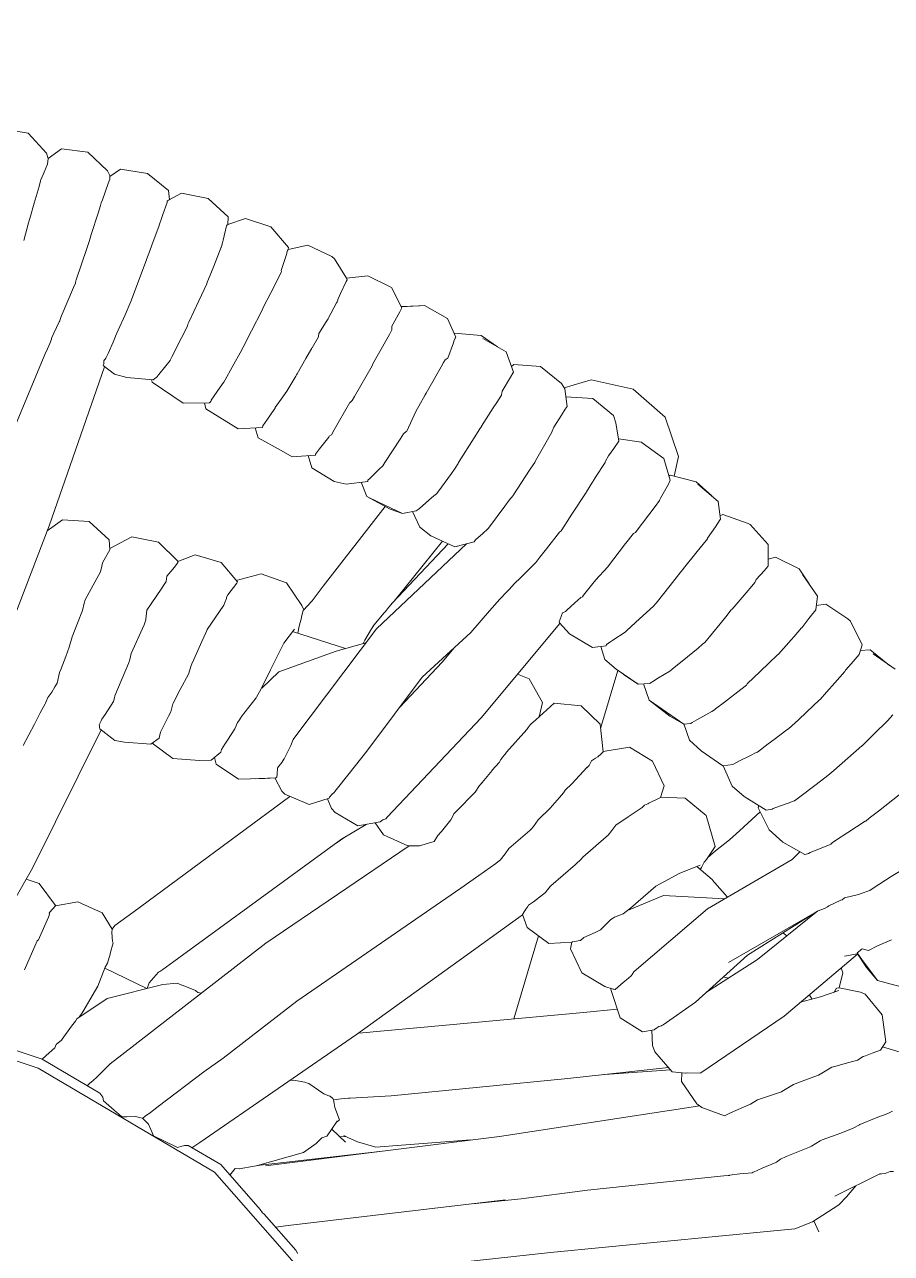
# Model space of a CAD drawing. Header units: centimetres. Extents: x 5488 to 20269, y -31398 to -19684.
# Drawn here: x 11452.98 to 11466.92, y -23757.04 to -23737.28 of the extents above; entities that cross this region are included whole.
import ezdxf

# ---------------------------------------------------------------- set-up
doc = ezdxf.new("R2010")
doc.units = ezdxf.units.CM
doc.layers.add('xxx_Auto_Kaplama_Ahşap Tarama', color=16, linetype='Continuous', lineweight=5)
doc.layers.add('xxx_Auto_Tefris_Tefris', color=32, linetype='Continuous', lineweight=15)

# ---------------------------------------------------------------- blocks, each defined once
blk = doc.blocks.new('trtetre')
at = {"color": 0, "linetype": 'ByBlock'}
for points in [[(415.749, 77.956), (416.043, 78.275)], [(416.043, 78.275), (416.467, 78.344)], [(414.768, 77.673), (415.08, 77.971)], [(415.08, 77.971), (415.507, 78.026)], [(415.721, 77.871), (415.507, 78.026)], [(415.749, 77.956), (415.72, 77.868)], [(414.555, 77.696), (414.125, 77.625)], [(414.555, 77.696), (414.731, 77.582)], [(415.73, 77.778), (415.72, 77.868)], [(415.786, 77.649), (415.73, 77.778)], [(413.786, 77.356), (414.125, 77.625)], [(414.73, 77.537), (414.731, 77.597)], [(414.754, 77.469), (414.73, 77.537)], [(414.768, 77.673), (414.731, 77.597)], [(415.837, 77.525), (415.786, 77.649)], [(415.837, 77.524), (415.843, 77.513)], [(415.843, 77.513), (415.843, 77.506)], [(415.858, 77.444), (415.843, 77.506)], [(413.15, 77.223), (413.575, 77.309)], [(413.575, 77.309), (413.783, 77.199)], [(413.767, 77.208), (413.786, 77.356)], [(414.849, 77.203), (414.754, 77.469)], [(415.858, 77.444), (415.867, 77.417)], [(415.945, 77.15), (415.867, 77.417)], [(413.15, 77.223), (412.828, 76.93)], [(413.799, 77.187), (413.783, 77.199)], [(413.799, 77.187), (413.808, 77.18)], [(413.808, 77.18), (413.808, 77.163)], [(413.877, 76.966), (413.808, 77.163)], [(414.849, 77.203), (414.868, 77.154)], [(414.868, 77.154), (414.877, 77.114)], [(414.918, 76.987), (414.877, 77.114)], [(416.016, 76.903), (415.945, 77.15)], [(412.138, 76.768), (412.548, 76.906)], [(412.548, 76.906), (412.829, 76.806)], [(412.829, 76.806), (412.828, 76.93)], [(413.897, 76.906), (413.877, 76.966)], [(413.897, 76.906), (413.935, 76.797)], [(415.027, 76.645), (414.918, 76.987)], [(416.016, 76.903), (416.02, 76.89)], [(416.02, 76.89), (416.035, 76.836)], [(411.855, 76.435), (412.138, 76.768)], [(412.845, 76.795), (412.829, 76.805)], [(412.849, 76.791), (412.845, 76.795)], [(412.849, 76.791), (412.853, 76.785)], [(412.909, 76.558), (412.854, 76.785)], [(413.938, 76.792), (413.935, 76.797)], [(414.054, 76.475), (413.938, 76.792)], [(416.109, 76.552), (416.035, 76.836)], [(412.919, 76.514), (412.909, 76.558)], [(412.919, 76.514), (412.931, 76.451)], [(415.027, 76.645), (415.046, 76.586)], [(415.046, 76.586), (415.053, 76.552)], [(415.097, 76.424), (415.053, 76.552)], [(411.157, 76.295), (411.116, 76.255)], [(411.157, 76.295), (411.547, 76.476)], [(411.547, 76.476), (411.86, 76.407)], [(411.855, 76.435), (411.861, 76.407)], [(411.869, 76.395), (411.861, 76.407)], [(411.872, 76.389), (411.869, 76.395)], [(411.873, 76.388), (411.872, 76.389)], [(411.896, 76.309), (411.873, 76.388)], [(411.896, 76.309), (411.94, 76.165)], [(412.936, 76.444), (412.931, 76.45)], [(413.059, 76.138), (412.936, 76.444)], [(414.088, 76.382), (414.054, 76.475)], [(414.088, 76.382), (414.137, 76.245)], [(415.271, 75.918), (415.097, 76.424)], [(410.924, 75.942), (411.116, 76.255)], [(411.94, 76.165), (411.974, 76.065)], [(413.143, 75.93), (413.059, 76.138)], [(414.137, 76.245), (414.139, 76.238)], [(414.26, 75.914), (414.139, 76.238)], [(410.198, 75.792), (410.583, 75.982)], [(410.583, 75.982), (410.926, 75.942)], [(410.926, 75.942), (410.913, 75.919)], [(410.927, 75.888), (410.913, 75.919)], [(411.974, 76.065), (411.971, 76.052)], [(411.973, 76.043), (411.971, 76.052)], [(411.973, 76.043), (411.974, 76.038)], [(412.142, 75.706), (411.974, 76.038)], [(413.143, 75.93), (413.163, 75.879)], [(414.331, 75.724), (414.26, 75.914)], [(415.273, 75.907), (415.271, 75.918)], [(415.273, 75.907), (415.282, 75.865)], [(410.032, 75.467), (410.198, 75.792)], [(410.927, 75.888), (411.018, 75.697)], [(412.262, 75.471), (412.142, 75.706)], [(413.163, 75.879), (413.17, 75.851)], [(413.298, 75.577), (413.17, 75.851)], [(414.331, 75.724), (414.389, 75.57)], [(415.313, 75.793), (415.282, 75.865)], [(415.513, 75.328), (415.313, 75.793)], [(409.297, 75.293), (409.67, 75.502)], [(409.67, 75.502), (410.041, 75.484)], [(411.018, 75.697), (411.062, 75.6)], [(411.062, 75.6), (411.062, 75.59)], [(411.075, 75.562), (411.062, 75.59)], [(411.075, 75.562), (411.083, 75.547)], [(411.219, 75.294), (411.083, 75.547)], [(413.456, 75.239), (413.298, 75.577)], [(414.39, 75.569), (414.389, 75.57)], [(414.484, 75.353), (414.39, 75.569)], [(409.752, 75.498), (410.045, 75.491)], [(410.067, 75.403), (410.032, 75.467)], [(410.067, 75.403), (410.175, 75.21)], [(412.267, 75.459), (412.262, 75.471)], [(412.267, 75.459), (412.284, 75.419)], [(412.449, 75.099), (412.284, 75.419)], [(414.592, 75.107), (414.484, 75.353)], [(415.529, 75.278), (415.513, 75.328)], [(409.167, 74.994), (409.297, 75.293)], [(410.175, 75.21), (410.194, 75.174)], [(410.194, 75.174), (410.193, 75.113)], [(410.234, 75.037), (410.193, 75.113)], [(411.22, 75.292), (411.25, 75.243)], [(411.25, 75.243), (411.366, 75.053)], [(413.456, 75.239), (413.473, 75.203)], [(413.473, 75.203), (413.482, 75.174)], [(413.577, 74.982), (413.482, 75.174)], [(414.592, 75.107), (414.637, 75.012)], [(415.529, 75.278), (415.534, 75.26)], [(415.544, 75.24), (415.534, 75.26)], [(415.629, 75.057), (415.544, 75.24)], [(408.354, 74.761), (408.73, 74.972)], [(408.497, 74.841), (408.76, 75.023)], [(408.76, 75.023), (409.194, 75.057)], [(409.173, 74.986), (409.167, 74.994)], [(409.174, 74.981), (409.173, 74.986)], [(409.196, 74.929), (409.174, 74.981)], [(409.195, 75.056), (409.194, 75.057)], [(409.204, 74.905), (409.196, 74.929)], [(410.234, 75.037), (410.433, 74.688)], [(411.366, 75.053), (411.372, 75.008)], [(411.376, 75.002), (411.372, 75.008)], [(411.376, 75.002), (411.474, 74.826)], [(412.585, 74.835), (412.449, 75.099)], [(413.73, 74.677), (413.577, 74.982)], [(414.637, 75.012), (414.641, 74.993)], [(414.674, 74.917), (414.641, 74.993)], [(414.757, 74.733), (414.674, 74.917)], [(415.629, 75.057), (415.663, 74.992)], [(415.663, 74.992), (415.665, 74.972)], [(415.667, 74.964), (415.665, 74.972)], [(415.667, 74.964), (415.667, 74.963)], [(415.695, 74.895), (415.667, 74.963)], [(408.24, 74.433), (408.354, 74.761)], [(409.204, 74.905), (409.292, 74.659)], [(411.575, 74.652), (411.479, 74.818)], [(412.585, 74.835), (412.605, 74.796)], [(412.608, 74.792), (412.605, 74.796)], [(412.761, 74.515), (412.608, 74.792)], [(414.757, 74.733), (414.792, 74.659)], [(415.749, 74.772), (415.695, 74.895)], [(415.749, 74.772), (415.767, 74.73)], [(415.773, 74.714), (415.767, 74.73)], [(415.773, 74.714), (416.061, 74.021)], [(407.464, 74.252), (407.802, 74.524)], [(408.232, 74.555), (407.802, 74.524)], [(408.232, 74.555), (408.271, 74.521)], [(409.304, 74.652), (409.292, 74.659)], [(409.339, 74.632), (409.304, 74.652)], [(409.364, 74.588), (409.339, 74.632)], [(409.404, 74.517), (409.364, 74.587)], [(409.404, 74.517), (409.643, 74.092)], [(410.433, 74.688), (410.5, 74.567)], [(410.5, 74.567), (410.504, 74.548)], [(410.511, 74.535), (410.504, 74.548)], [(410.511, 74.535), (410.794, 74.043)], [(411.719, 74.403), (411.575, 74.652)], [(412.874, 74.31), (412.761, 74.515)], [(413.73, 74.677), (413.756, 74.626)], [(413.756, 74.626), (413.758, 74.618)], [(413.827, 74.535), (413.758, 74.618)], [(413.942, 74.395), (413.827, 74.535)], [(414.656, 74.401), (414.837, 74.54)], [(414.806, 74.639), (414.792, 74.659)], [(414.812, 74.63), (414.806, 74.639)], [(414.823, 74.612), (414.812, 74.63)], [(414.812, 74.52), (415.706, 71.961)], [(414.824, 74.566), (414.823, 74.612)], [(414.824, 74.566), (414.826, 74.561)], [(414.826, 74.561), (414.837, 74.54)], [(408.25, 74.417), (408.24, 74.433)], [(408.287, 74.351), (408.25, 74.417)], [(408.287, 74.351), (408.419, 74.127)], [(411.726, 74.388), (411.719, 74.403)], [(411.726, 74.388), (411.737, 74.368)], [(411.884, 74.125), (411.737, 74.368)], [(413.942, 74.395), (413.955, 74.38)], [(413.955, 74.38), (413.964, 74.364)], [(413.964, 74.364), (414.033, 74.311)], [(414.455, 74.346), (414.033, 74.311)], [(414.455, 74.346), (414.656, 74.401)], [(405.801, 73.71), (406.314, 74.161)], [(406.314, 74.161), (406.987, 74.31)], [(406.987, 74.31), (407.424, 74.18)], [(407.375, 73.879), (407.415, 74.164)], [(407.464, 74.252), (407.415, 74.164)], [(408.419, 74.127), (408.422, 74.118)], [(408.422, 74.118), (408.426, 74.104)], [(411.884, 74.125), (411.946, 74.038)], [(412.874, 74.31), (412.897, 74.27)], [(412.916, 74.246), (412.897, 74.27)], [(413.003, 74.119), (412.916, 74.246)], [(413.097, 73.981), (413.003, 74.119)], [(413.551, 73.933), (414.048, 74.269)], [(414.048, 74.269), (414.059, 74.314)], [(406.964, 74.008), (406.63, 73.734)], [(406.964, 74.008), (407.395, 74.035)], [(407.395, 74.035), (407.396, 74.034)], [(408.426, 74.104), (408.43, 74.064)], [(408.508, 73.945), (408.43, 74.064)], [(408.508, 73.945), (408.567, 73.861)], [(409.661, 74.066), (409.643, 74.092)], [(409.684, 74.02), (409.661, 74.066)], [(409.732, 73.934), (409.684, 74.02)], [(409.732, 73.934), (409.808, 73.798)], [(410.794, 74.043), (410.833, 73.975)], [(410.867, 73.945), (410.833, 73.975)], [(410.869, 73.942), (410.867, 73.945)], [(410.869, 73.942), (411.12, 73.503)], [(411.946, 74.038), (412.069, 73.863)], [(413.101, 73.974), (413.097, 73.981)], [(413.101, 73.974), (413.105, 73.961)], [(413.128, 73.94), (413.105, 73.961)], [(413.128, 73.94), (413.551, 73.933)], [(413.183, 73.843), (413.206, 73.939)], [(416.061, 74.021), (416.496, 72.983)], [(406.63, 73.734), (406.591, 73.616)], [(407.405, 73.837), (407.375, 73.879)], [(407.464, 73.742), (407.405, 73.837)], [(407.464, 73.742), (407.591, 73.546)], [(408.567, 73.861), (408.753, 73.565)], [(409.808, 73.798), (409.955, 73.482)], [(412.069, 73.863), (412.072, 73.852)], [(412.088, 73.83), (412.072, 73.852)], [(412.088, 73.83), (412.195, 73.674)], [(412.665, 73.521), (413.183, 73.843)], [(405.585, 73.076), (405.801, 73.71)], [(406.543, 73.325), (406.591, 73.616)], [(407.592, 73.546), (407.614, 73.484)], [(408.753, 73.565), (408.755, 73.56)], [(408.778, 73.52), (408.755, 73.56)], [(412.195, 73.674), (412.266, 73.57)], [(412.266, 73.57), (412.272, 73.541)], [(412.272, 73.541), (412.665, 73.521)], [(412.343, 73.374), (412.391, 73.535)], [(406.183, 73.305), (406.548, 73.358)], [(407.614, 73.484), (407.616, 73.48)], [(407.692, 73.344), (407.616, 73.48)], [(407.692, 73.344), (407.884, 73.008)], [(408.87, 73.375), (408.778, 73.52)], [(408.87, 73.375), (409.123, 72.977)], [(409.962, 73.476), (409.955, 73.482)], [(410.006, 73.438), (409.962, 73.476)], [(410.058, 73.356), (410.006, 73.438)], [(410.059, 73.355), (410.305, 72.978)], [(411.12, 73.503), (411.166, 73.422)], [(411.2, 73.401), (411.166, 73.422)], [(411.21, 73.388), (411.2, 73.401)], [(411.21, 73.388), (411.357, 73.2)], [(411.976, 73.17), (412.343, 73.374)], [(405.82, 73.044), (406.168, 73.297)], [(406.183, 73.305), (406.168, 73.297)], [(406.625, 73.202), (406.543, 73.325)], [(406.625, 73.202), (406.711, 73.084)], [(411.357, 73.2), (411.422, 73.114)], [(411.797, 73.072), (411.976, 73.17)], [(405.653, 72.758), (405.585, 73.076)], [(405.82, 73.044), (405.718, 72.694)], [(406.711, 73.084), (406.758, 72.999)], [(406.758, 72.999), (406.762, 72.988)], [(406.766, 72.981), (406.762, 72.988)], [(406.919, 72.741), (406.766, 72.981)], [(407.884, 73.008), (407.898, 72.98)], [(407.958, 72.889), (407.898, 72.98)], [(409.123, 72.977), (409.128, 72.965)], [(409.176, 72.89), (409.128, 72.965)], [(410.305, 72.978), (410.339, 72.927)], [(411.422, 73.114), (411.423, 73.098)], [(411.423, 73.098), (411.797, 73.072)], [(411.481, 72.896), (411.542, 73.09)], [(405.303, 72.671), (405.722, 72.775)], [(405.722, 72.775), (405.738, 72.766)], [(406.919, 72.741), (406.96, 72.678)], [(407.979, 72.857), (407.958, 72.889)], [(407.979, 72.857), (408.241, 72.457)], [(409.237, 72.805), (409.176, 72.89)], [(409.237, 72.805), (409.457, 72.5)], [(410.339, 72.927), (410.339, 72.925)], [(410.396, 72.87), (410.339, 72.925)], [(410.396, 72.87), (410.55, 72.723)], [(411.12, 72.673), (411.481, 72.896)], [(404.947, 72.354), (405.274, 72.633)], [(405.051, 72.442), (405.303, 72.671)], [(405.748, 72.63), (405.718, 72.694)], [(405.748, 72.63), (405.874, 72.407)], [(406.961, 72.676), (407.066, 72.505)], [(410.55, 72.723), (410.579, 72.695)], [(410.579, 72.695), (410.582, 72.676)], [(410.582, 72.676), (410.929, 72.631)], [(410.595, 72.434), (410.685, 72.662)], [(410.929, 72.631), (411.12, 72.673)], [(404.912, 72.069), (404.947, 72.354)], [(405.874, 72.407), (405.887, 72.385)], [(405.887, 72.385), (405.889, 72.368)], [(405.958, 72.273), (405.889, 72.368)], [(407.066, 72.505), (407.07, 72.498)], [(407.072, 72.497), (407.07, 72.498)], [(407.3, 72.148), (407.072, 72.497)], [(408.246, 72.451), (408.241, 72.457)], [(408.308, 72.372), (408.246, 72.451)], [(408.379, 72.275), (408.308, 72.372)], [(409.457, 72.5), (409.479, 72.473)], [(409.518, 72.441), (409.479, 72.473)], [(409.601, 72.371), (409.518, 72.441)], [(409.601, 72.371), (409.752, 72.241)], [(410.022, 72.158), (410.411, 72.343)], [(410.219, 72.23), (410.595, 72.434)], [(410.411, 72.343), (410.595, 72.434)], [(404.463, 72), (404.871, 72.142)], [(404.871, 72.142), (404.919, 72.119)], [(405.958, 72.273), (406.265, 71.869)], [(407.3, 72.148), (407.415, 71.973)], [(408.379, 72.275), (408.638, 71.923)], [(409.862, 72.19), (409.746, 71.937)], [(409.752, 72.241), (409.772, 72.225)], [(409.772, 72.225), (409.801, 72.202)], [(409.801, 72.202), (410.022, 72.158)], [(410.022, 72.158), (410.219, 72.23)], [(410.3, 72.273), (411.297, 70.989)], [(404.146, 71.662), (404.433, 71.982)], [(404.463, 72), (404.433, 71.982)], [(404.916, 72.064), (404.912, 72.069)], [(404.993, 71.946), (404.916, 72.064)], [(404.993, 71.946), (405.117, 71.76)], [(407.415, 71.973), (407.474, 71.881)], [(414.741, 71.738), (415.062, 72.03)], [(415.062, 72.03), (415.489, 72.055)], [(415.489, 72.055), (415.736, 71.883)], [(416.676, 69.443), (415.706, 71.961)], [(405.117, 71.76), (405.121, 71.75)], [(405.142, 71.724), (405.121, 71.75)], [(406.265, 71.869), (406.275, 71.855)], [(406.308, 71.835), (406.275, 71.855)], [(406.433, 71.683), (406.308, 71.835)], [(407.499, 71.861), (407.474, 71.881)], [(407.707, 71.589), (407.499, 71.861)], [(408.64, 71.921), (408.638, 71.923)], [(408.652, 71.91), (408.64, 71.921)], [(408.734, 71.837), (408.652, 71.91)], [(408.734, 71.837), (408.847, 71.735)], [(409.181, 71.622), (409.566, 71.8)], [(409.566, 71.8), (409.746, 71.937)], [(413.948, 71.697), (414.374, 71.783)], [(414.374, 71.783), (414.731, 71.597)], [(404.142, 71.315), (404.146, 71.662)], [(405.283, 71.548), (405.142, 71.724)], [(405.283, 71.548), (405.506, 71.277)], [(406.433, 71.683), (406.44, 71.675)], [(406.44, 71.674), (406.729, 71.297)], [(407.707, 71.589), (407.813, 71.455)], [(408.848, 71.735), (408.869, 71.701)], [(408.869, 71.701), (409.181, 71.622)], [(408.992, 71.67), (410.443, 70.306)], [(409.289, 71.672), (410.182, 70.722)], [(409.378, 71.713), (410.158, 70.748)], [(413.633, 71.393), (413.948, 71.697)], [(414.741, 71.738), (414.729, 71.573)], [(414.818, 71.414), (414.729, 71.573)], [(403.646, 71.267), (404.027, 71.458)], [(404.027, 71.458), (404.143, 71.422)], [(407.813, 71.455), (407.88, 71.369)], [(407.886, 71.365), (407.88, 71.368)], [(408.02, 71.231), (407.886, 71.365)], [(412.674, 71.059), (412.94, 71.372)], [(412.94, 71.372), (413.355, 71.496)], [(413.355, 71.496), (413.633, 71.389)], [(413.633, 71.369), (413.633, 71.393)], [(413.673, 71.316), (413.633, 71.372)], [(414.844, 71.365), (414.818, 71.414)], [(414.857, 71.314), (414.844, 71.365)], [(403.348, 70.829), (403.594, 71.18)], [(403.487, 71.028), (403.646, 71.267)], [(404.187, 71.266), (404.142, 71.314)], [(404.205, 71.245), (404.187, 71.266)], [(404.205, 71.245), (404.338, 71.096)], [(405.506, 71.277), (405.516, 71.259)], [(405.547, 71.219), (405.516, 71.259)], [(405.72, 70.999), (405.547, 71.219)], [(406.74, 71.286), (406.729, 71.297)], [(406.772, 71.247), (406.74, 71.286)], [(406.871, 71.139), (406.772, 71.247)], [(408.02, 71.231), (408.09, 71.163)], [(408.09, 71.163), (408.122, 71.13)], [(411.89, 71.043), (412.297, 71.19)], [(412.297, 71.19), (412.695, 71.083)], [(413.673, 71.316), (413.718, 71.265)], [(413.718, 71.265), (413.81, 71.151)], [(414.857, 71.314), (414.88, 71.223)], [(415.03, 70.946), (414.88, 71.223)], [(404.338, 71.096), (404.358, 71.05)], [(404.409, 70.988), (404.358, 71.05)], [(404.498, 70.883), (404.409, 70.988)], [(405.72, 70.999), (405.944, 70.716)], [(406.871, 71.139), (406.943, 71.061)], [(406.943, 71.061), (407.112, 70.845)], [(408.127, 71.127), (408.122, 71.13)], [(408.221, 71.035), (408.127, 71.127)], [(408.221, 71.035), (408.306, 70.938)], [(411.478, 70.757), (411.297, 70.989)], [(411.641, 70.68), (411.89, 71.043)], [(412.689, 71.038), (412.674, 71.059)], [(412.689, 71.038), (412.83, 70.85)], [(413.81, 71.151), (413.822, 71.063)], [(413.843, 71.032), (413.822, 71.063)], [(413.843, 71.032), (413.903, 70.943)], [(403.38, 70.612), (403.348, 70.829)], [(404.498, 70.883), (404.723, 70.621)], [(407.112, 70.845), (407.131, 70.821)], [(407.156, 70.808), (407.131, 70.821)], [(407.25, 70.722), (407.156, 70.808)], [(408.306, 70.938), (408.307, 70.936)], [(408.315, 70.931), (408.307, 70.936)], [(408.35, 70.893), (408.315, 70.931)], [(408.459, 70.779), (408.35, 70.893)], [(408.624, 70.591), (408.459, 70.779)], [(411.619, 70.598), (411.478, 70.757)], [(412.83, 70.85), (412.855, 70.814)], [(412.855, 70.814), (412.854, 70.792)], [(412.88, 70.726), (412.854, 70.792)], [(413.903, 70.943), (414.133, 70.602)], [(415.126, 70.771), (415.03, 70.946)], [(415.14, 70.718), (415.126, 70.771)], [(402.864, 70.465), (403.219, 70.702)], [(403.219, 70.702), (403.37, 70.677)], [(403.446, 70.526), (403.38, 70.612)], [(404.738, 70.608), (404.723, 70.621)], [(404.826, 70.496), (404.738, 70.608)], [(405.944, 70.716), (405.948, 70.71)], [(405.989, 70.67), (405.948, 70.71)], [(406.211, 70.465), (405.989, 70.67)], [(407.25, 70.722), (407.383, 70.604)], [(407.383, 70.604), (407.404, 70.585)], [(407.452, 70.559), (407.404, 70.585)], [(407.468, 70.516), (407.452, 70.559)], [(408.624, 70.591), (408.927, 70.247)], [(410.241, 70.65), (410.182, 70.722)], [(410.242, 70.65), (410.304, 70.576)], [(410.308, 70.571), (410.304, 70.576)], [(410.317, 70.56), (410.308, 70.571)], [(410.482, 70.361), (410.317, 70.56)], [(411.609, 70.609), (411.641, 70.68)], [(411.619, 70.598), (411.645, 70.497)], [(412.88, 70.726), (412.896, 70.687)], [(413.162, 70.292), (412.896, 70.687)], [(414.133, 70.602), (414.149, 70.459)], [(415.14, 70.718), (415.17, 70.6)], [(415.248, 70.397), (415.17, 70.6)], [(402.632, 70.046), (402.821, 70.43)], [(402.864, 70.465), (402.821, 70.43)], [(403.491, 70.468), (403.446, 70.526)], [(403.491, 70.468), (403.605, 70.322)], [(404.915, 70.385), (404.826, 70.496)], [(404.915, 70.385), (405.16, 70.084)], [(406.211, 70.465), (406.417, 70.277)], [(407.338, 70.225), (407.498, 70.398)], [(407.468, 70.516), (407.471, 70.505)], [(407.471, 70.505), (407.503, 70.416)], [(407.492, 70.391), (408.758, 68.873)], [(407.498, 70.398), (407.503, 70.416)], [(411.645, 70.497), (411.649, 70.482)], [(411.669, 70.404), (411.649, 70.482)], [(411.683, 70.347), (411.669, 70.404)], [(414.149, 70.459), (414.151, 70.448)], [(414.166, 70.399), (414.151, 70.448)], [(414.166, 70.399), (414.177, 70.368)], [(414.383, 69.905), (414.177, 70.368)], [(415.336, 70.175), (415.248, 70.397)], [(403.605, 70.322), (403.606, 70.32)], [(403.725, 70.182), (403.606, 70.32)], [(403.772, 70.128), (403.725, 70.182)], [(406.417, 70.277), (406.438, 70.255)], [(406.444, 70.251), (406.438, 70.255)], [(406.64, 70.123), (406.444, 70.251)], [(406.97, 70.006), (407.338, 70.225)], [(408.927, 70.247), (409.706, 69.525)], [(411.771, 68.541), (410.443, 70.306)], [(410.482, 70.361), (410.5, 70.339)], [(410.502, 70.336), (410.5, 70.34)], [(410.523, 70.303), (410.502, 70.336)], [(410.523, 70.303), (410.631, 70.12)], [(411.789, 70.26), (410.94, 69.986)], [(411.683, 70.347), (411.707, 70.233)], [(411.759, 70.299), (411.93, 70.076)], [(413.17, 70.28), (413.162, 70.292)], [(413.186, 70.24), (413.17, 70.28)], [(413.186, 70.24), (413.249, 70.1)], [(415.336, 70.174), (415.336, 70.175)], [(415.336, 70.174), (415.381, 70.009)], [(402.191, 69.717), (402.505, 69.967)], [(402.659, 69.956), (402.505, 69.967)], [(402.679, 69.89), (402.632, 70.046)], [(403.772, 70.128), (403.975, 69.898)], [(405.198, 70.057), (405.16, 70.084)], [(405.27, 69.995), (405.198, 70.057)], [(405.443, 69.853), (405.27, 69.995)], [(406.64, 70.123), (406.689, 70.092)], [(406.688, 70.092), (406.735, 70.059)], [(406.735, 70.059), (406.741, 70.055)], [(406.741, 70.055), (406.746, 70.033)], [(406.746, 70.033), (406.97, 70.006)], [(406.769, 69.812), (406.836, 70.022)], [(409.194, 69.999), (409.387, 69.767)], [(410.614, 70.079), (411.092, 69.943)], [(410.631, 70.12), (410.655, 70.067)], [(411.93, 70.076), (412.143, 69.643)], [(413.379, 69.812), (413.249, 70.1)], [(415.438, 69.858), (415.381, 70.009)], [(402.1, 69.653), (402.456, 69.903)], [(402.777, 69.779), (402.679, 69.89)], [(402.849, 69.696), (402.777, 69.779)], [(403.997, 69.882), (403.975, 69.898)], [(404.134, 69.751), (403.997, 69.882)], [(405.443, 69.853), (405.687, 69.654)], [(406.588, 69.653), (406.769, 69.812)], [(411.092, 69.943), (412.014, 69.615)], [(413.411, 69.743), (413.379, 69.812)], [(414.408, 69.811), (414.383, 69.905)], [(414.414, 69.791), (414.408, 69.811)], [(414.414, 69.791), (414.427, 69.745)], [(415.519, 69.652), (415.438, 69.858)], [(402.849, 69.696), (402.9, 69.638)], [(402.9, 69.638), (402.91, 69.62)], [(403.073, 69.436), (402.91, 69.62)], [(404.27, 69.62), (404.134, 69.751)], [(404.27, 69.62), (404.481, 69.418)], [(405.687, 69.654), (405.697, 69.643)], [(405.726, 69.625), (405.697, 69.643)], [(405.905, 69.516), (405.726, 69.625)], [(406.236, 69.412), (406.588, 69.653)], [(406.438, 69.547), (406.468, 69.571)], [(406.839, 68.699), (406.559, 69.634)], [(407.984, 69.502), (408.172, 69.576)], [(410.067, 69.044), (409.387, 69.767)], [(412.014, 69.615), (412.286, 69.351)], [(412.143, 69.643), (412.293, 69.337)], [(413.411, 69.743), (413.422, 69.717)], [(413.422, 69.717), (413.466, 69.573)], [(413.597, 69.327), (413.466, 69.573)], [(414.646, 69.225), (414.427, 69.745)], [(415.519, 69.652), (415.539, 69.602)], [(415.539, 69.602), (415.578, 69.431)], [(403.205, 69.287), (403.073, 69.436)], [(404.481, 69.418), (404.494, 69.4)], [(404.584, 69.329), (404.494, 69.4)], [(405.905, 69.516), (406, 69.457)], [(406, 69.457), (406.013, 69.449)], [(406.013, 69.449), (406.04, 69.432)], [(406.04, 69.432), (406.042, 69.424)], [(406.042, 69.424), (406.236, 69.412)], [(406.058, 69.159), (406.147, 69.418)], [(406.236, 69.412), (406.438, 69.547)], [(407.984, 69.502), (407.77, 69.119)], [(410.599, 68.336), (409.706, 69.525)], [(415.614, 69.369), (415.578, 69.431)], [(403.205, 69.287), (403.309, 69.168)], [(404.846, 69.126), (404.584, 69.329)], [(412.293, 69.337), (412.368, 69.204)], [(412.378, 69.192), (412.368, 69.204)], [(412.611, 68.894), (412.378, 69.192)], [(413.712, 69.107), (413.597, 69.327)], [(414.646, 69.224), (414.655, 69.192)], [(414.655, 69.192), (414.67, 69.134)], [(415.663, 69.288), (415.614, 69.369)], [(415.663, 69.288), (415.723, 69.2)], [(415.75, 69.134), (415.723, 69.2)], [(403.321, 69.16), (403.309, 69.168)], [(403.528, 68.965), (403.321, 69.16)], [(404.847, 69.126), (404.993, 69.015)], [(404.993, 69.015), (405.007, 69.001)], [(405.047, 68.977), (405.007, 69.001)], [(405.499, 68.772), (405.85, 69.012)], [(405.723, 68.899), (406.058, 69.159)], [(405.85, 69.012), (406.058, 69.159)], [(406.847, 68.771), (407.153, 69.066)], [(407.153, 69.066), (407.582, 69.111)], [(407.582, 69.111), (407.88, 68.843)], [(407.828, 68.89), (407.77, 69.119)], [(413.714, 69.1), (413.712, 69.107)], [(413.714, 69.1), (413.748, 68.971)], [(414.804, 68.924), (414.67, 69.134)], [(415.764, 69.108), (415.75, 69.134)], [(415.764, 69.108), (415.77, 69.097)], [(415.77, 69.097), (415.847, 68.952)], [(402.14, 68.922), (402.226, 68.824)], [(402.231, 68.821), (402.226, 68.824)], [(402.433, 68.621), (402.231, 68.821)], [(403.658, 68.843), (403.528, 68.965)], [(403.658, 68.843), (403.818, 68.694)], [(405.291, 68.84), (405.047, 68.977)], [(405.291, 68.84), (405.368, 68.795)], [(405.368, 68.795), (405.382, 68.785)], [(405.382, 68.785), (405.386, 68.782)], [(405.386, 68.782), (405.499, 68.772)], [(405.499, 68.772), (405.723, 68.899)], [(407.807, 68.909), (407.826, 68.897)], [(407.88, 68.843), (407.961, 68.77)], [(410.267, 67.276), (408.758, 68.873)], [(412.617, 68.885), (412.611, 68.894)], [(412.617, 68.885), (412.652, 68.825)], [(412.678, 68.796), (412.652, 68.825)], [(412.678, 68.796), (412.717, 68.697)], [(413.785, 68.899), (413.748, 68.971)], [(413.914, 68.643), (413.785, 68.899)], [(414.804, 68.924), (414.856, 68.849)], [(414.856, 68.849), (414.867, 68.825)], [(414.899, 68.762), (414.868, 68.824)], [(415.847, 68.952), (415.876, 68.898)], [(415.942, 68.771), (415.876, 68.898)], [(402.508, 68.546), (402.433, 68.621)], [(403.846, 68.678), (403.818, 68.694)], [(404.046, 68.525), (403.846, 68.678)], [(405.407, 68.515), (405.501, 68.774)], [(406.797, 68.328), (406.847, 68.771)], [(407.968, 68.762), (407.961, 68.77)], [(407.968, 68.762), (408.001, 68.717)], [(408.001, 68.717), (408.026, 68.685)], [(408.351, 68.318), (408.026, 68.685)], [(412.837, 68.513), (412.717, 68.697)], [(413.914, 68.643), (413.915, 68.641)], [(413.915, 68.641), (413.931, 68.574)], [(414.648, 68.507), (414.891, 68.697)], [(414.869, 68.679), (414.869, 68.678)], [(415.972, 66.456), (414.869, 68.678)], [(414.896, 68.718), (414.891, 68.697)], [(414.897, 68.745), (414.896, 68.718)], [(414.897, 68.745), (414.899, 68.762)], [(415.942, 68.771), (416.124, 68.428)], [(402.508, 68.546), (402.631, 68.425)], [(402.636, 68.422), (402.631, 68.425)], [(402.864, 68.223), (402.636, 68.422)], [(404.144, 68.452), (404.046, 68.525)], [(404.144, 68.452), (404.317, 68.322)], [(405.221, 68.343), (405.407, 68.515)], [(406.003, 68.175), (406.372, 68.402)], [(406.372, 68.402), (406.797, 68.333)], [(411.771, 68.541), (411.779, 68.524)], [(411.779, 68.524), (411.821, 68.428)], [(411.883, 68.299), (411.821, 68.428)], [(412.881, 68.447), (412.837, 68.513)], [(412.881, 68.447), (412.933, 68.364)], [(413.717, 68.219), (414.046, 68.466)], [(413.931, 68.574), (413.938, 68.546)], [(413.938, 68.546), (414.071, 68.447)], [(414.071, 68.447), (414.495, 68.484)], [(414.495, 68.484), (414.648, 68.507)], [(403.089, 68.027), (402.864, 68.223)], [(404.328, 68.318), (404.317, 68.322)], [(404.449, 68.257), (404.328, 68.318)], [(404.594, 68.186), (404.449, 68.257)], [(404.874, 68.102), (405.221, 68.343)], [(406.797, 68.328), (406.831, 68.293)], [(406.881, 68.246), (406.831, 68.293)], [(406.881, 68.246), (406.92, 68.222)], [(406.92, 68.222), (406.982, 68.182)], [(408.374, 68.287), (408.351, 68.318)], [(408.381, 68.278), (408.374, 68.287)], [(408.381, 68.278), (408.44, 68.201)], [(408.44, 68.201), (408.469, 68.154)], [(410.599, 68.336), (410.883, 67.979)], [(411.883, 68.299), (411.926, 68.211)], [(411.929, 68.206), (411.926, 68.211)], [(411.965, 68.154), (411.929, 68.206)], [(412.933, 68.364), (412.942, 68.322)], [(412.942, 68.322), (413.098, 68.191)], [(413.018, 68.125), (413.047, 68.233)], [(413.098, 68.191), (413.286, 68.186)], [(413.286, 68.186), (413.717, 68.219)], [(403.089, 68.027), (403.184, 67.944)], [(404.594, 68.186), (404.665, 68.15)], [(404.665, 68.15), (404.71, 68.121)], [(404.71, 68.121), (404.711, 68.12)], [(404.711, 68.12), (404.874, 68.102)], [(404.723, 67.776), (404.866, 68.103)], [(405.815, 67.781), (406.003, 68.175)], [(406.982, 68.182), (407.021, 68.108)], [(407.055, 68.074), (407.021, 68.108)], [(407.052, 68.078), (407.298, 67.813)], [(407.055, 68.074), (407.059, 68.07)], [(408.58, 68.029), (408.469, 68.154)], [(408.74, 67.835), (408.581, 68.028)], [(412.033, 68.066), (411.965, 68.154)], [(412.034, 68.065), (412.04, 67.969)], [(412.662, 67.886), (413.018, 68.125)], [(403.187, 67.943), (403.184, 67.944)], [(403.372, 67.802), (403.187, 67.943)], [(403.635, 67.603), (403.372, 67.802)], [(407.298, 67.813), (407.409, 67.707)], [(408.754, 67.817), (408.74, 67.835)], [(408.74, 67.831), (408.781, 67.789)], [(410.883, 67.979), (411.09, 67.714)], [(411.965, 67.692), (412.076, 67.907)], [(412.04, 67.969), (412.044, 67.92)], [(412.044, 67.92), (412.059, 67.908)], [(412.059, 67.908), (412.234, 67.898)], [(412.059, 67.908), (412.468, 67.89)], [(412.234, 67.898), (412.381, 67.894)], [(412.468, 67.89), (412.662, 67.886)], [(402.371, 67.374), (402.039, 67.634)], [(403.635, 67.603), (403.719, 67.54)], [(404.176, 67.388), (404.529, 67.608)], [(404.529, 67.608), (404.723, 67.776)], [(405.476, 67.578), (405.874, 67.595)], [(405.876, 67.589), (405.815, 67.781)], [(407.409, 67.707), (407.435, 67.665)], [(407.435, 67.665), (407.501, 67.594)], [(408.783, 67.787), (408.781, 67.789)], [(408.783, 67.787), (408.856, 67.676)], [(409.158, 67.368), (408.856, 67.676)], [(411.09, 67.714), (411.109, 67.686)], [(411.119, 67.677), (411.109, 67.686)], [(411.119, 67.677), (411.157, 67.637)], [(411.157, 67.637), (411.196, 67.596)], [(411.196, 67.596), (411.201, 67.579)], [(411.916, 67.644), (411.522, 67.48)], [(411.832, 67.609), (414.36, 65.742)], [(411.916, 67.644), (411.965, 67.692)], [(403.725, 67.538), (403.719, 67.54)], [(403.823, 67.502), (403.725, 67.538)], [(404.02, 67.429), (403.823, 67.502)], [(404.02, 67.429), (404.062, 67.414)], [(404.062, 67.414), (404.082, 67.406)], [(404.082, 67.406), (404.176, 67.388)], [(404.302, 67.427), (404.129, 67.07)], [(404.302, 67.427), (404.293, 67.461)], [(405.143, 67.301), (405.476, 67.578)], [(406.061, 67.502), (405.876, 67.589)], [(406.079, 67.492), (406.061, 67.502)], [(406.079, 67.492), (406.131, 67.466)], [(406.131, 67.466), (406.168, 67.432)], [(406.393, 67.278), (406.168, 67.432)], [(407.501, 67.594), (407.649, 67.421)], [(407.649, 67.421), (407.841, 67.231)], [(411.108, 67.35), (411.166, 67.412)], [(411.166, 67.412), (411.227, 67.571)], [(411.201, 67.579), (411.522, 67.48)], [(402.518, 67.258), (402.371, 67.374)], [(402.518, 67.258), (402.575, 67.213)], [(402.582, 67.209), (402.575, 67.213)], [(402.864, 67.027), (402.582, 67.209)], [(404.271, 67.362), (404.607, 67.055)], [(404.998, 66.803), (405.143, 67.301)], [(406.592, 67.146), (406.393, 67.278)], [(407.841, 67.231), (407.918, 67.126)], [(409.196, 67.328), (409.158, 67.368)], [(409.196, 67.328), (409.2, 67.324)], [(409.2, 67.324), (409.245, 67.233)], [(409.398, 67.044), (409.245, 67.233)], [(410.267, 67.276), (410.292, 67.246)], [(410.292, 67.246), (410.337, 67.233)], [(410.38, 67.198), (410.337, 67.233)], [(410.741, 67.137), (411.108, 67.35)], [(403.06, 66.898), (402.864, 67.027)], [(403.91, 66.875), (404.129, 67.07)], [(404.763, 66.913), (404.607, 67.055)], [(406.658, 67.061), (406.592, 67.146)], [(406.658, 67.061), (406.714, 66.988)], [(407.918, 67.126), (407.953, 67.083)], [(407.977, 67.061), (407.953, 67.083)], [(407.977, 67.061), (408.312, 66.77)], [(409.404, 67.037), (409.398, 67.044)], [(409.404, 67.037), (409.453, 66.98)], [(410.33, 66.989), (410.463, 67.184)], [(410.741, 67.137), (410.38, 67.198)], [(411.002, 66.923), (410.608, 67.159)], [(403.06, 66.898), (403.1, 66.875)], [(403.1, 66.875), (403.108, 66.865)], [(403.136, 66.843), (403.108, 66.865)], [(403.136, 66.843), (403.146, 66.834)], [(403.267, 66.786), (403.146, 66.834)], [(403.554, 66.673), (403.91, 66.875)], [(404.993, 66.732), (404.763, 66.913)], [(406.747, 66.959), (406.714, 66.988)], [(407.125, 66.632), (406.748, 66.959)], [(409.515, 66.886), (409.453, 66.98)], [(409.515, 66.886), (409.751, 66.812)], [(409.751, 66.812), (409.936, 66.814)], [(412.22, 65.249), (409.914, 66.814)], [(410.33, 66.989), (409.936, 66.814)], [(410.948, 66.956), (411.091, 66.859)], [(411.002, 66.923), (413.617, 65.011)], [(403.47, 66.707), (403.267, 66.786)], [(403.497, 66.691), (403.47, 66.707)], [(403.511, 66.684), (403.497, 66.691)], [(403.511, 66.684), (403.554, 66.673)], [(403.633, 66.717), (403.757, 66.594)], [(404.993, 66.732), (405.112, 66.627)], [(405.133, 66.594), (404.998, 66.803)], [(405.109, 66.63), (404.998, 66.803)], [(407.153, 66.602), (407.125, 66.632)], [(408.312, 66.77), (408.374, 66.683)], [(408.374, 66.683), (408.453, 66.586)], [(403.757, 66.594), (405.12, 65.801)], [(405.29, 66.482), (405.043, 66.271)], [(405.175, 66.549), (405.133, 66.594)], [(405.175, 66.549), (405.216, 66.468)], [(405.227, 66.451), (405.216, 66.468)], [(405.237, 66.437), (405.227, 66.451)], [(405.237, 66.503), (405.565, 66.377)], [(407.153, 66.602), (407.236, 66.52)], [(407.236, 66.52), (407.24, 66.516)], [(407.639, 66.168), (407.24, 66.516)], [(408.461, 66.58), (408.453, 66.586)], [(408.461, 66.58), (408.522, 66.53)], [(408.522, 66.53), (408.794, 66.338)], [(415.972, 66.456), (417.242, 64.237)], [(402.164, 66.319), (402.033, 66.401)], [(402.458, 66.134), (402.164, 66.319)], [(405, 66.221), (404.796, 65.989)], [(405.015, 66.237), (405, 66.221)], [(405.015, 66.237), (405.027, 66.252)], [(405.043, 66.271), (405.027, 66.252)], [(405.565, 66.377), (405.949, 66.167)], [(408.794, 66.338), (409.087, 66.135)], [(416.073, 66.28), (415.867, 66.206)], [(402.458, 66.134), (402.508, 66.097)], [(402.526, 66.09), (402.508, 66.097)], [(402.65, 66.045), (402.526, 66.09)], [(402.69, 66.03), (402.65, 66.045)], [(402.69, 66.03), (402.914, 65.975)], [(404.842, 65.962), (405.824, 66.015)], [(405.824, 66.015), (406.405, 65.776)], [(405.949, 66.167), (406.357, 65.813)], [(407.648, 66.158), (407.639, 66.168)], [(407.648, 66.158), (407.668, 66.134)], [(407.668, 66.134), (407.715, 66.081)], [(407.715, 66.081), (407.722, 66.065)], [(407.919, 65.915), (407.722, 66.065)], [(411.721, 64.314), (409.087, 66.135)], [(415.867, 66.206), (415.604, 65.852)], [(402.914, 65.975), (402.953, 65.948)], [(402.974, 65.938), (402.953, 65.948)], [(402.974, 65.938), (403.168, 65.848)], [(403.168, 65.848), (403.188, 65.833)], [(403.237, 65.807), (403.188, 65.833)], [(407.919, 65.915), (407.951, 65.894)], [(407.951, 65.894), (407.998, 65.862)], [(407.998, 65.862), (408.007, 65.84)], [(408.038, 65.793), (408.007, 65.84)], [(415.243, 65.913), (414.85, 65.736)], [(415.604, 65.851), (415.243, 65.913)], [(415.604, 65.852), (415.604, 65.85)], [(415.606, 65.845), (415.604, 65.85)], [(415.692, 65.748), (415.606, 65.845)], [(403.237, 65.807), (403.34, 65.77)], [(403.34, 65.77), (404.782, 64.94)], [(403.344, 65.768), (404.316, 64.984)], [(403.352, 65.761), (404.478, 65.056)], [(406.297, 64.791), (405.12, 65.801)], [(406.357, 65.813), (406.476, 65.721)], [(406.616, 65.669), (406.476, 65.721)], [(406.616, 65.669), (406.649, 65.647)], [(406.649, 65.647), (406.675, 65.63)], [(406.675, 65.63), (406.84, 65.461)], [(408.017, 65.5), (408.093, 65.71)], [(408.038, 65.793), (408.055, 65.767)], [(408.055, 65.767), (408.093, 65.71)], [(408.091, 65.704), (408.153, 65.66)], [(410.762, 63.777), (408.153, 65.66)], [(414.647, 65.53), (414.36, 65.742)], [(414.85, 65.736), (414.689, 65.476)], [(415.692, 65.748), (415.705, 65.732)], [(415.698, 65.713), (415.705, 65.732)], [(415.717, 65.668), (415.698, 65.713)], [(415.859, 65.337), (415.717, 65.668)], [(406.893, 65.437), (406.84, 65.461)], [(406.893, 65.437), (406.927, 65.422)], [(406.927, 65.422), (407.109, 65.342)], [(407.67, 65.241), (408.017, 65.5)], [(414.692, 65.472), (414.647, 65.53)], [(414.692, 65.472), (414.696, 65.421)], [(414.696, 65.421), (414.696, 65.418)], [(402.386, 65.203), (402.163, 65.304)], [(403.906, 65.414), (403.843, 65.365)], [(407.109, 65.342), (407.162, 65.293)], [(407.173, 65.291), (407.162, 65.293)], [(407.196, 65.288), (407.173, 65.291)], [(407.196, 65.288), (407.287, 65.272)], [(407.287, 65.272), (407.293, 65.269)], [(407.293, 65.269), (407.296, 65.267)], [(407.296, 65.267), (407.67, 65.241)], [(407.322, 65.157), (407.298, 65.267)], [(408.234, 64.03), (407.835, 65.364)], [(412.22, 65.249), (414.538, 63.452)], [(414.673, 65.254), (414.685, 65.276)], [(414.722, 65.082), (414.673, 65.254)], [(414.685, 65.276), (414.696, 65.418)], [(415.859, 65.337), (415.874, 65.302)], [(415.874, 65.302), (415.896, 65.284)], [(415.932, 65.199), (415.896, 65.284)], [(402.386, 65.203), (402.529, 65.13)], [(402.529, 65.13), (402.635, 65.157)], [(402.562, 64.856), (402.71, 65.078)], [(402.644, 65.15), (402.635, 65.157)], [(402.636, 64.987), (402.712, 65.091)], [(402.666, 65.132), (402.644, 65.15)], [(402.666, 65.132), (402.712, 65.091)], [(402.704, 65.081), (402.707, 65.079)], [(402.705, 65.072), (403.887, 64.077)], [(402.707, 65.079), (402.918, 65.037)], [(405.313, 64.301), (404.478, 65.056)], [(407.137, 64.77), (407.322, 65.157)], [(414.725, 65.071), (414.722, 65.082)], [(414.768, 64.926), (414.725, 65.071)], [(416.1, 64.82), (415.932, 65.199)], [(402.385, 64.647), (402.636, 64.987)], [(402.385, 64.647), (402.562, 64.856)], [(402.944, 64.771), (402.968, 64.851)], [(405.137, 64.46), (404.316, 64.984)], [(413.699, 64.952), (413.617, 65.011)], [(413.879, 64.823), (413.699, 64.952)], [(414.808, 64.849), (414.136, 64.519)], [(414.802, 64.864), (414.768, 64.926)], [(414.923, 64.556), (414.802, 64.864)], [(402.005, 64.544), (402.385, 64.647)], [(403.004, 64.528), (402.944, 64.771)], [(404.783, 64.686), (404.865, 64.706)], [(406.297, 64.791), (406.301, 64.786)], [(406.301, 64.786), (406.328, 64.744)], [(406.345, 64.721), (406.328, 64.744)], [(406.423, 64.658), (406.345, 64.721)], [(406.423, 64.658), (406.475, 64.615)], [(406.769, 64.551), (407.137, 64.77)], [(413.91, 64.803), (413.879, 64.823)], [(413.91, 64.803), (413.923, 64.795)], [(413.944, 64.78), (413.923, 64.795)], [(413.944, 64.78), (414.098, 64.612)], [(402.658, 64.461), (402.584, 64.429)], [(402.658, 64.461), (403.003, 64.531)], [(403.04, 64.523), (403.004, 64.528)], [(403.007, 64.488), (403.304, 64.383)], [(403.04, 64.523), (403.053, 64.521)], [(403.053, 64.521), (403.067, 64.48)], [(403.067, 64.48), (403.084, 64.461)], [(406.475, 64.615), (406.605, 64.504)], [(406.525, 64.045), (406.658, 64.454)], [(406.608, 64.505), (406.605, 64.504)], [(406.608, 64.505), (406.627, 64.51)], [(406.627, 64.51), (406.634, 64.511)], [(406.634, 64.511), (406.769, 64.551)], [(406.658, 64.454), (406.681, 64.525)], [(413.286, 64.449), (413.26, 64.443)], [(413.286, 64.449), (413.316, 64.455)], [(413.352, 64.486), (413.316, 64.455)], [(413.552, 64.567), (413.352, 64.486)], [(413.572, 64.575), (413.552, 64.567)], [(413.572, 64.575), (413.647, 64.603)], [(413.876, 64.584), (413.647, 64.603)], [(414.771, 64.361), (413.876, 64.584)], [(414.098, 64.612), (414.127, 64.521)], [(415.164, 64.145), (414.923, 64.556)], [(402.309, 64.098), (402.584, 64.429)], [(403.304, 64.383), (403.625, 64.298)], [(403.478, 64.411), (403.438, 64.348)], [(403.483, 64.417), (403.478, 64.411)], [(405.313, 64.301), (405.832, 63.935)], [(411.721, 64.314), (412.906, 63.4)], [(415.258, 64.029), (414.771, 64.361)], [(402.309, 64.098), (402.253, 63.664)], [(405.229, 63.163), (403.887, 64.077)], [(406.162, 63.823), (406.525, 64.045)], [(407.114, 64.132), (406.571, 64.188)], [(407.114, 64.132), (410.726, 63.803)], [(415.219, 64.056), (415.164, 64.145)], [(405.832, 63.935), (405.852, 63.925)], [(405.852, 63.925), (405.861, 63.921)], [(405.9, 63.907), (405.861, 63.921)], [(405.933, 63.889), (405.9, 63.907)], [(405.933, 63.889), (405.955, 63.873)], [(405.955, 63.873), (405.968, 63.864)], [(405.968, 63.864), (405.975, 63.856)], [(406.162, 63.823), (405.975, 63.856)], [(406.006, 63.605), (406.012, 63.849)], [(415.283, 63.996), (415.258, 64.029)], [(415.283, 63.996), (415.346, 63.915)], [(415.495, 63.702), (415.346, 63.915)], [(417.488, 63.933), (415.816, 63.383)], [(417.715, 63.843), (415.88, 63.24)], [(402.34, 63.527), (402.253, 63.664)], [(410.762, 63.777), (413.283, 62.045)], [(415.495, 63.702), (415.508, 63.686)], [(415.508, 63.686), (415.591, 63.617)], [(401.97, 63.48), (402.307, 63.579)], [(402.471, 63.477), (402.34, 63.527)], [(402.577, 63.438), (402.471, 63.477)], [(405.687, 63.18), (405.968, 63.499)], [(405.968, 63.499), (406.006, 63.605)], [(414.724, 63.308), (414.538, 63.452)], [(415.614, 63.566), (415.591, 63.617)], [(415.702, 63.487), (415.614, 63.566)], [(415.818, 63.383), (415.702, 63.487)], [(402.577, 63.438), (402.618, 63.423)], [(402.618, 63.423), (402.706, 63.368)], [(402.849, 63.328), (402.706, 63.368)], [(403.056, 63.271), (402.849, 63.328)], [(403.056, 63.271), (403.118, 63.254)], [(403.118, 63.254), (403.334, 63.127)], [(407.363, 63.072), (405.746, 63.247)], [(413.218, 63.177), (412.906, 63.4)], [(414.795, 63.237), (414.724, 63.308)], [(415.816, 63.383), (414.888, 62.834)], [(403.352, 63.12), (403.334, 63.127)], [(403.553, 63.045), (403.352, 63.12)], [(405.226, 63.165), (405.235, 63.157)], [(405.235, 63.157), (405.433, 63.164)], [(405.469, 63.156), (405.433, 63.164)], [(405.469, 63.156), (405.473, 63.155)], [(405.473, 63.155), (405.687, 63.18)], [(405.537, 63.024), (405.531, 63.162)], [(405.716, 63.213), (406.697, 63.139)], [(406.787, 63.134), (406.697, 63.139)], [(407.363, 63.072), (410.204, 62.794)], [(415.88, 63.24), (413.046, 61.563)], [(413.95, 62.623), (413.219, 63.177)], [(414.795, 63.237), (414.956, 63.077)], [(414.956, 63.077), (414.978, 63.055)], [(414.978, 63.055), (414.995, 63.04)], [(403.553, 63.045), (403.736, 62.978)], [(403.736, 62.978), (403.923, 62.863)], [(403.923, 62.863), (403.932, 62.857)], [(404.028, 62.825), (403.932, 62.857)], [(405.537, 63.024), (405.29, 62.667)], [(411.531, 62.991), (411.288, 62.825)], [(411.531, 62.991), (411.536, 62.994)], [(411.536, 62.994), (411.596, 63.013)], [(411.596, 63.013), (411.773, 63.044)], [(411.839, 63.037), (411.773, 63.044)], [(415.054, 62.989), (414.995, 63.04)], [(415.066, 62.979), (415.054, 62.989)], [(415.066, 62.979), (415.092, 62.955)], [(404.028, 62.825), (404.315, 62.73)], [(404.315, 62.73), (404.43, 62.659)], [(404.438, 62.655), (404.43, 62.659)], [(404.438, 62.655), (404.453, 62.648)], [(405.208, 62.605), (405.29, 62.667)], [(410.204, 62.794), (410.864, 62.754)], [(410.893, 62.753), (410.864, 62.754)], [(411.009, 62.743), (410.893, 62.753)], [(411.13, 62.731), (411.009, 62.743)], [(411.12, 62.669), (411.11, 62.604)], [(411.13, 62.731), (411.12, 62.669)], [(411.141, 62.749), (411.13, 62.731)], [(411.186, 62.787), (411.141, 62.749)], [(411.195, 62.79), (411.186, 62.787)], [(411.195, 62.79), (411.288, 62.825)], [(414.659, 62.563), (414.831, 62.711)], [(414.831, 62.711), (414.84, 62.77)], [(414.856, 62.791), (414.84, 62.77)], [(414.856, 62.791), (414.888, 62.834)], [(402.145, 62.545), (402.222, 62.51)], [(402.408, 62.437), (402.222, 62.51)], [(404.453, 62.648), (404.749, 62.518)], [(404.848, 62.474), (404.749, 62.518)], [(404.848, 62.474), (405.208, 62.605)], [(408.463, 62.141), (405.244, 62.632)], [(411.036, 62.405), (411.11, 62.604)], [(413.95, 62.623), (414.077, 62.527)], [(414.077, 62.527), (414.158, 62.466)], [(414.205, 62.43), (414.158, 62.466)], [(414.256, 62.444), (414.313, 62.458)], [(414.458, 62.456), (414.313, 62.458)], [(414.586, 62.5), (414.533, 62.455)], [(414.659, 62.563), (414.586, 62.5)], [(402.668, 62.332), (402.408, 62.437)], [(402.676, 62.328), (402.668, 62.332)], [(402.676, 62.328), (402.776, 62.271)], [(402.973, 62.195), (402.776, 62.271)], [(410.942, 62.047), (411.16, 62.258)], [(411.036, 62.405), (411.088, 62.363)], [(411.073, 62.387), (411.233, 62.15)], [(411.088, 62.363), (411.091, 62.361)], [(414.07, 62.251), (414.109, 62.338)], [(414.161, 62.389), (414.109, 62.338)], [(414.161, 62.389), (414.199, 62.427)], [(414.209, 62.433), (414.199, 62.427)], [(414.256, 62.444), (414.209, 62.433)], [(414.458, 62.456), (414.478, 62.455)], [(414.478, 62.455), (414.533, 62.455)], [(403.273, 62.088), (402.973, 62.195)], [(403.307, 62.068), (403.273, 62.088)], [(403.307, 62.068), (403.445, 61.985)], [(408.463, 62.141), (412.224, 61.669)], [(408.927, 62.083), (410.037, 62.001)], [(410.747, 62.052), (410.902, 62.125)], [(410.903, 62.125), (410.902, 62.125)], [(410.903, 62.125), (410.964, 62.154)], [(410.936, 62.14), (411.028, 62.131)], [(411.241, 62.144), (411.233, 62.15)], [(411.241, 62.144), (411.322, 62.115)], [(411.411, 62.024), (411.322, 62.115)], [(413.661, 61.973), (414.025, 62.152)], [(414.069, 62.249), (414.025, 62.152)], [(414.069, 62.249), (414.07, 62.251)], [(403.48, 61.97), (403.445, 61.985)], [(403.853, 61.815), (403.48, 61.97)], [(410.452, 61.97), (410.037, 62.001)], [(410.394, 61.899), (411.889, 61.727)], [(410.747, 62.052), (410.452, 61.97)], [(411.616, 61.88), (411.411, 62.024)], [(412.353, 61.674), (411.616, 61.88)], [(413.467, 61.994), (412.946, 61.686)], [(413.408, 61.959), (413.283, 62.045)], [(413.478, 61.994), (413.467, 61.994)], [(413.478, 61.994), (413.524, 61.994)], [(413.524, 61.994), (413.528, 61.994)], [(413.543, 61.99), (413.528, 61.994)], [(413.569, 61.983), (413.543, 61.99)], [(413.569, 61.983), (413.643, 61.963)], [(413.643, 61.963), (413.661, 61.973)], [(403.853, 61.815), (403.943, 61.777)], [(403.943, 61.777), (404.009, 61.728)], [(404.009, 61.728), (404.02, 61.721)], [(404.24, 61.628), (404.02, 61.721)], [(412.313, 61.678), (411.889, 61.727)], [(412.946, 61.686), (412.312, 60.964)], [(412.407, 61.663), (412.313, 61.678)], [(412.353, 61.674), (412.357, 61.671)], [(402.181, 61.577), (402.128, 61.577)], [(402.263, 61.544), (402.181, 61.577)], [(402.263, 61.544), (402.314, 61.537)], [(402.314, 61.537), (402.354, 61.534)], [(402.339, 61.542), (403.071, 61.18)], [(404.24, 61.628), (404.379, 61.568)], [(404.382, 61.567), (404.379, 61.568)], [(404.382, 61.567), (404.386, 61.566)], [(404.402, 61.554), (404.386, 61.566)], [(404.601, 61.536), (404.402, 61.554)], [(404.601, 61.536), (404.764, 61.515)], [(404.764, 61.515), (404.766, 61.514)], [(404.78, 61.512), (404.766, 61.514)], [(404.787, 61.512), (404.78, 61.512)], [(404.854, 61.506), (404.787, 61.512)], [(407.047, 61.278), (404.855, 61.506)], [(413.046, 61.563), (410.988, 59.223)], [(412.407, 61.663), (412.649, 61.617)], [(412.712, 61.624), (412.642, 61.617)], [(412.799, 61.519), (412.712, 61.624)], [(402.732, 61.348), (402.884, 61.171)], [(407.047, 61.278), (408.116, 61.134)], [(402.884, 61.171), (403.006, 61.041)], [(408.116, 61.134), (408.168, 61.129)], [(408.896, 61.056), (408.168, 61.129)], [(408.368, 61.119), (411.86, 60.705)], [(403.006, 61.041), (403.429, 60.768)], [(412.248, 60.891), (411.738, 60.311)], [(412.274, 60.91), (412.248, 60.891)], [(412.274, 60.91), (412.312, 60.964)], [(403.409, 60.781), (403.328, 60.603)], [(403.429, 60.768), (403.715, 60.653)], [(412.063, 60.681), (411.86, 60.705)], [(403.715, 60.653), (404.108, 60.615)], [(407.642, 60.272), (404.108, 60.615)], [(411.713, 60.263), (411.738, 60.311)], [(407.642, 60.272), (411.031, 59.902)], [(411.713, 60.263), (411.71, 60.258)]]:
    blk.add_lwpolyline(points, dxfattribs=at)
blk = doc.blocks.new('koltukrewrweewr')
at = {"xscale": -1, "rotation": 270}
blk.add_blockref('trtetre', (-925.958, -51.65), dxfattribs=at)

msp = doc.modelspace()

# ---------------------------------------------------------------- hatches: boundary and pattern name
at = {"layer": 'xxx_Auto_Kaplama_Ahşap Tarama'}
h = msp.add_hatch(dxfattribs=at)
h.set_pattern_fill('AR-CONC', color=256, scale=0.5)
h.set_pattern_definition([(50, (809.53, -3617.59), (91.09233, -7.96954), [9.525, -104.775]), (355, (809.53, -3617.59), (-17.6217, 95.52842), [7.62, -83.8203]), (100.45144, (817.12, -3618.255), (73.47062, 87.55888), [8.095, -89.04512]), (46.1842, (809.53, -3592.19), (135.5395, -21.02116), [14.2875, -157.1625]), (96.63556, (820.83, -3593.94), (118.70207, 123.71306), [12.1425, -133.5678]), (351.18415, (809.53, -3592.19), (118.70207, 123.71306), [11.43, -125.72987]), (21, (822.23, -3598.54), (75.8072, -51.1326), [9.525, -104.775]), (326, (822.23, -3598.54), (30.901, 92.09398), [7.62, -83.82]), (71.45144, (828.55, -3602.8), (106.7082, 40.96138), [8.095, -89.04497]), (37.5, (809.53, -3617.59), (1.5443, 42.27752), [0, -82.804, 0, -85.09, 0, -84.1375]), (7.5, (809.53, -3617.59), (33.40983, 50.09029), [0, -48.514, 0, -80.899, 0, -32.0675]), (327.5, (781.21, -3617.59), (67.795298, -2.864372), [0, -31.75, 0, -99.06, 0, -131.445]), (317.5, (768.51, -3617.59), (74.06459, 12.71325), [0, -41.275, 0, -65.786, 0, -93.345])])
edge = h.paths.add_edge_path()
edge.add_line((9312.934, -27555.319), (9330.626, -27555.319))
edge.add_arc((9330.626, -27548.319), 7, 270, 349.5592)
edge.add_arc((-12655703.852, 2009176.564), 12827763.879, 350.8642093147, 350.8644691226)
edge.add_line((9346.746, -27492.157), (9332.45, -27492.157))
edge.add_line((9332.45, -27492.157), (9332.449, -27061.102))
edge.add_line((9332.449, -27061.102), (9346.746, -27061.102))
edge.add_arc((-12660642.429, -2064524.007), 12832765.905, 9.1355309233, 9.1357906395)
edge.add_arc((9330.626, -27004.939), 7, 10.4408, 90)
edge.add_line((9330.626, -26997.939), (9312.934, -26997.939))
edge.add_arc((9312.934, -27004.939), 7, 90, 170.4864)
edge.add_arc((10864.464, -27276.629), 1582.138, 170.069442, 189.930558)
edge.add_arc((9312.934, -27548.319), 7, 189.5136, 270)

# ---------------------------------------------------------------- block references
at = {"layer": 'xxx_Auto_Tefris_Tefris', "rotation": 90}
msp.add_blockref('koltukrewrweewr', (11817.43, -22891.342), dxfattribs=at)

doc.saveas('drawing.dxf')
